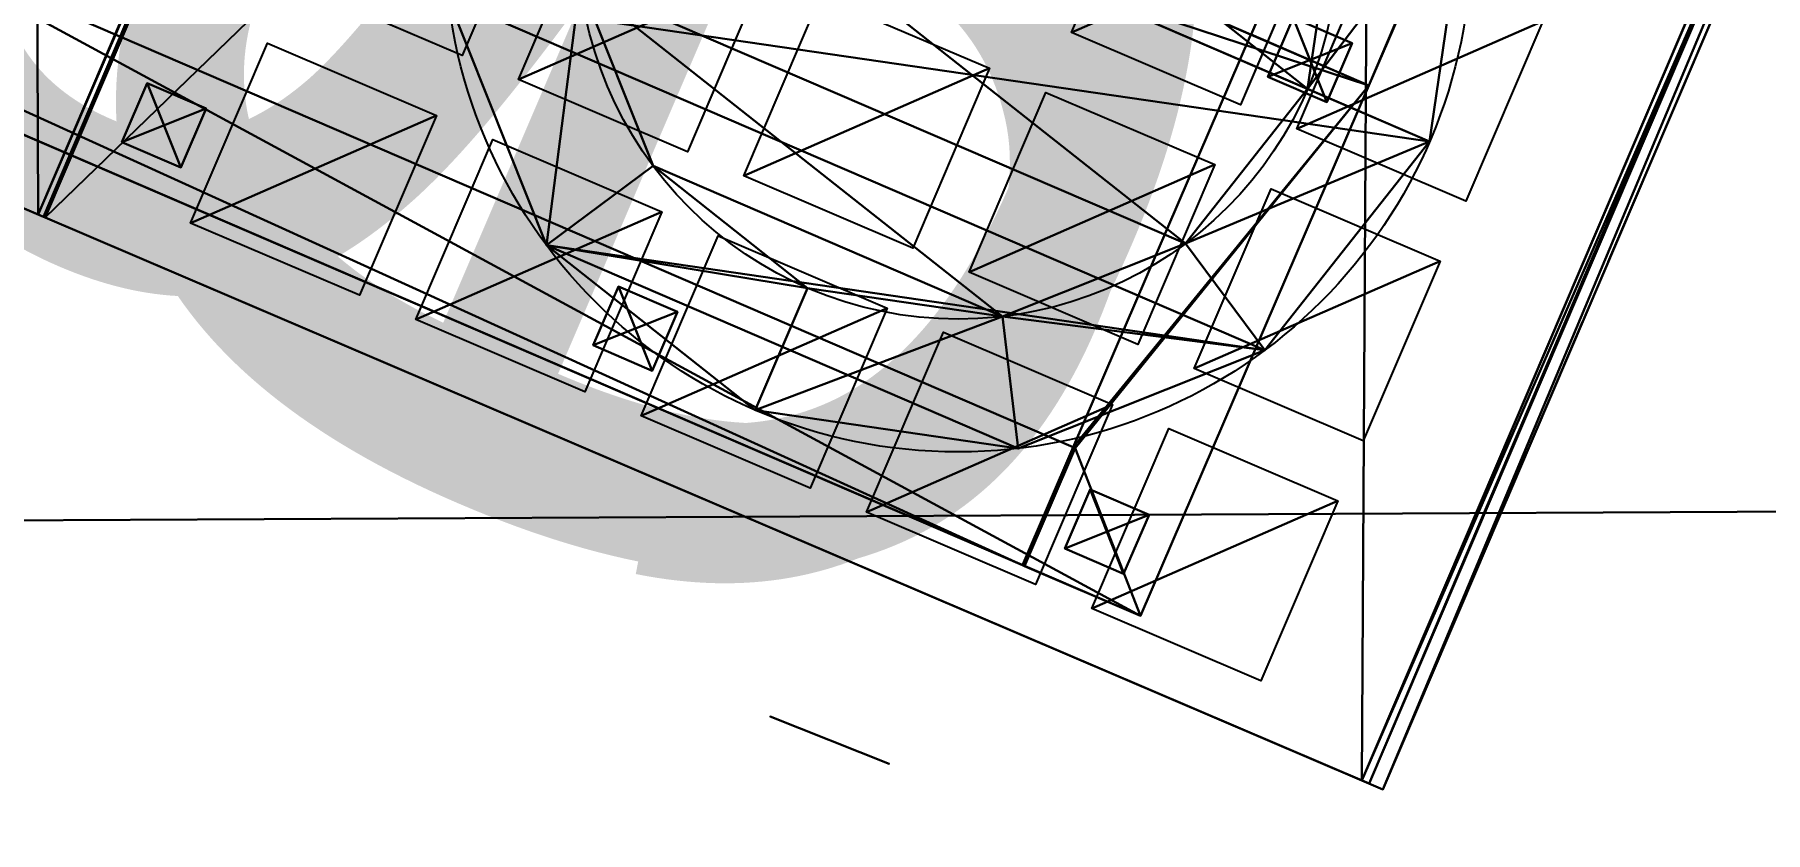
# Model space of a CAD drawing. Extents: x -372 to 678, y -263 to 741.
# Drawn here: x 225.397 to 226.745, y 87.898 to 88.52 of the extents above; entities that cross this region are included whole.
import ezdxf

# ---------------------------------------------------------------- set-up
doc = ezdxf.new("R2010")
doc.units = 0
doc.header["$LTSCALE"] = 0.0254
doc.layers.get('0').update_dxf_attribs({"linetype": 'CONTINUOUS'})
doc.layers.add('LOCATION_SNAPSHOT', color=144, linetype='CONTINUOUS')
doc.layers.add('LOCATION_TERRAIN', color=36, linetype='CONTINUOUS')

# ---------------------------------------------------------------- blocks, each defined once
blk = doc.blocks.new('SOLARCELL')
at = {"color": 0}
for p, q in [((0, 0), (0, 0.1524)), ((0, 0.1524), (0.1524, 0.1524)), ((0.1524, 0.1524), (0.1524, 0)), ((0.1524, 0), (0, 0))]:
    blk.add_line(p, q, dxfattribs=at)
mesh = blk.add_polyface(dxfattribs=at)
corners = [(0.1524, 0.1524), (0, 0), (0, 0.1524), (0.1524, 0)]
mesh.append_faces([[corners[k] for k in face] for face in [(0, 1, 2), (1, 0, 3)]], dxfattribs={"vtx0": -1, "color": 0})
blk = doc.blocks.new('GROUP_69')
at = {"color": 0}
for p in [(0, 0.4064), (0.2032, 0.4064), (0.4064, 0.4064), (0.6096, 0.4064), (0.8128, 0.4064), (0, 0.2032), (0.2032, 0.2032), (0.4064, 0.2032), (0.6096, 0.2032), (0.8128, 0.2032), (0, 0), (0.2032, 0), (0.4064, 0), (0.6096, 0), (0.8128, 0)]:
    blk.add_blockref('SOLARCELL', p, dxfattribs=at)
blk = doc.blocks.new('COMPLETEPANEL')
at = {"color": 254}
for p, q in [((0, 0, 0.0178), (0, 2.667, 0.0178)), ((0, 0), (0, 2.667)), ((0, 0, 0.0178), (0, 2.667, 0.0178)), ((0, 0), (0, 2.667)), ((1.1938, 2.667, 0.0178), (1.1938, 0, 0.0178)), ((1.1938, 2.667), (1.1938, 0)), ((1.1938, 2.667, 0.0178), (1.1938, 0, 0.0178)), ((1.1938, 2.667), (1.1938, 0)), ((1.1938, 0, 0.0178), (0, 0, 0.0178)), ((1.1938, 0), (0, 0)), ((1.1938, 0, 0.0178), (0, 0, 0.0178)), ((0, 0), (0, 0, 0.0178)), ((0, 0), (0, 0, 0.0178)), ((1.1938, 0), (0, 0)), ((1.1938, 0), (1.1938, 0, 0.0178)), ((1.1938, 0), (1.1938, 0, 0.0178))]:
    blk.add_line(p, q, dxfattribs=at)
at = {"color": 0}
blk.add_blockref('GROUP_69', (0.1126, 0.0405, 0.0178), dxfattribs=at)
at = {"color": 153}
mesh = blk.add_polyface(dxfattribs=at)
corners = [(0, 0, 0.0178), (1.1938, 2.667, 0.0178), (0, 2.667, 0.0178), (1.1938, 0, 0.0178)]
mesh.append_faces([[corners[k] for k in face] for face in [(0, 1, 2), (1, 0, 3)]], dxfattribs={"vtx0": -1, "color": 153})
at = {"color": 254}
mesh = blk.add_polyface(dxfattribs=at)
corners = [(0, 2.667, 0.0178), (0, 0), (0, 0, 0.0178), (0, 2.667)]
mesh.append_faces([[corners[k] for k in face] for face in [(0, 1, 2), (1, 0, 3)]], dxfattribs={"vtx0": -1, "color": 254})
mesh = blk.add_polyface(dxfattribs=at)
corners = [(0, 2.667), (1.1938, 0), (0, 0), (1.1938, 2.667)]
mesh.append_faces([[corners[k] for k in face] for face in [(0, 1, 2), (1, 0, 3)]], dxfattribs={"vtx0": -1, "color": 254})
mesh = blk.add_polyface(dxfattribs=at)
corners = [(1.1938, 2.667), (1.1938, 0, 0.0178), (1.1938, 0), (1.1938, 2.667, 0.0178)]
mesh.append_faces([[corners[k] for k in face] for face in [(0, 1, 2), (1, 0, 3)]], dxfattribs={"vtx0": -1, "color": 254})
mesh = blk.add_polyface(dxfattribs=at)
corners = [(1.1938, 0), (0, 0, 0.0178), (0, 0), (1.1938, 0, 0.0178)]
mesh.append_faces([[corners[k] for k in face] for face in [(0, 1, 2), (1, 0, 3)]], dxfattribs={"vtx0": -1, "color": 254})
blk = doc.blocks.new('PANELARC')
at = {"color": 0, "extrusion": (0.258819, -4.13081e-17, 0.965926), "rotation": 270}
blk.add_blockref('COMPLETEPANEL', (0, -2.0985, 1.3049), dxfattribs=at)
at = {"color": 0, "extrusion": (0.34202, -2.06541e-17, 0.939693), "rotation": 270}
blk.add_blockref('COMPLETEPANEL', (0, -3.166, 1.5868), dxfattribs=at)
at = {"color": 0, "extrusion": (1, 0, -4.16334e-16), "rotation": 270}
for p in [(0, 0, 4.6396), (0, -1.1938, 4.6396)]:
    blk.add_blockref('COMPLETEPANEL', p, dxfattribs=at)
blk = doc.blocks.new('GROUP_73')
at = {"color": 0}
blk.add_blockref('PANELARC', (0, -2.667), dxfattribs=at)
blk = doc.blocks.new('STATIONSOLAR_1')
at = {"color": 153, "rotation": 0.06407671514810877}
blk.add_blockref('GROUP_73', (0.4368, 0.0926, 2.3876), dxfattribs=at)
blk = doc.blocks.new('GROUP164_2')
blk = doc.blocks.new('GROUP_38')
at = {"color": 0}
for p, q in [((20.5977, 0), (0, 0)), ((20.5977, 0, 0.5), (0, 0, 0.5)), ((20.5977, 0, 0.5), (0, 0, 0.5)), ((20.5977, 0), (0, 0))]:
    blk.add_line(p, q, dxfattribs=at)
mesh = blk.add_polyface(dxfattribs=at)
corners = [(20.5977, 0, 0.5), (0, 5, 0.5), (0, 0, 0.5), (20.5977, 5, 0.5)]
mesh.append_faces([[corners[k] for k in face] for face in [(0, 1, 2), (1, 0, 3)]], dxfattribs={"vtx0": -1, "color": 0})
mesh = blk.add_polyface(dxfattribs=at)
corners = [(0.0052, 5), (0, 0), (0, 5), (20.5977, 0), (20.5977, 5)]
mesh.append_faces([[corners[k] for k in face] for face in [(0, 1, 2), (3, 0, 4)]], dxfattribs={"vtx0": -1, "color": 0})
mesh.append_faces([[corners[k] for k in face] for face in [(1, 0, 3)]], dxfattribs={"vtx0": -1, "vtx1": -1, "color": 0})
mesh = blk.add_polyface(dxfattribs=at)
corners = [(20.5977, 0, 0.5), (0, 0), (20.5977, 0), (0, 0, 0.5)]
mesh.append_faces([[corners[k] for k in face] for face in [(0, 1, 2), (1, 0, 3)]], dxfattribs={"vtx0": -1, "color": 0})
blk = doc.blocks.new('GROUP_37')
at = {"color": 0}
for p, q in [((20.5977, 0), (0, 0)), ((20.5977, 0), (0, 0)), ((20.5977, 0, 0.05), (0, 0, 0.05)), ((20.5977, 0, 0.05), (0, 0, 0.05))]:
    blk.add_line(p, q, dxfattribs=at)
mesh = blk.add_polyface(dxfattribs=at)
corners = [(20.5977, 0.1), (0, 0), (0, 0.1), (20.5977, 0)]
mesh.append_faces([[corners[k] for k in face] for face in [(0, 1, 2), (1, 0, 3)]], dxfattribs={"vtx0": -1, "color": 0})
mesh = blk.add_polyface(dxfattribs=at)
corners = [(20.5977, 0, 0.05), (0, 0.1, 0.05), (0, 0, 0.05), (20.5977, 0.1, 0.05)]
mesh.append_faces([[corners[k] for k in face] for face in [(0, 1, 2), (1, 0, 3)]], dxfattribs={"vtx0": -1, "color": 0})
mesh = blk.add_polyface(dxfattribs=at)
corners = [(20.5977, 0, 0.05), (0, 0), (20.5977, 0), (0, 0, 0.05)]
mesh.append_faces([[corners[k] for k in face] for face in [(0, 1, 2), (1, 0, 3)]], dxfattribs={"vtx0": -1, "color": 0})
blk = doc.blocks.new('PILLAR')
at = {"color": 0}
for p, q in [((0.0536, 0.6, 5.43), (0.0536, 0.6, 5.33)), ((0.0536, 0.6, 5.43), (0.0536, 0.6, 5.33)), ((0.0536, 0.6, 5.33), (0.1432, 0.5482, 4.33)), ((0.0536, 0.6, 5.33), (0.1432, 0.5482, 4.33)), ((0.1432, 0.5482, 4.33), (0.1432, 0.5482)), ((0.1432, 0.5482, 4.33), (0.1432, 0.5482)), ((0, 0.4, 5.43), (0, 0.4, 5.33)), ((0, 0.4, 5.43), (0, 0.4, 5.33)), ((0, 0.4, 5.33), (0.1035, 0.4, 4.33)), ((0, 0.4, 5.33), (0.1035, 0.4, 4.33)), ((0.1035, 0.4, 4.33), (0.1035, 0.4)), ((0.1035, 0.4, 4.33), (0.1035, 0.4)), ((0.0536, 0.2, 5.33), (0.1432, 0.2518, 4.33)), ((0.0536, 0.2, 5.33), (0.1432, 0.2518, 4.33)), ((0.1432, 0.2518, 4.33), (0.1432, 0.2518)), ((0.1432, 0.2518, 4.33), (0.1432, 0.2518)), ((0.0536, 0.2, 5.43), (0.0536, 0.2, 5.33)), ((0.0536, 0.2, 5.43), (0.0536, 0.2, 5.33)), ((0.2, 0.0536, 5.33), (0.2518, 0.1432, 4.33)), ((0.2, 0.0536, 5.33), (0.2518, 0.1432, 4.33)), ((0.2518, 0.1432, 4.33), (0.2518, 0.1432)), ((0.2518, 0.1432, 4.33), (0.2518, 0.1432)), ((0.4, 0.1035, 4.33), (0.4, 0.1035)), ((0.4, 0, 5.33), (0.4, 0.1035, 4.33)), ((0.4, 0.1035, 4.33), (0.4, 0.1035)), ((0.4, 0, 5.33), (0.4, 0.1035, 4.33)), ((0.2, 0.0536, 5.43), (0.2, 0.0536, 5.33)), ((0.2, 0.0536, 5.43), (0.2, 0.0536, 5.33)), ((0.4, 0, 5.43), (0.4, 0, 5.33)), ((0.4, 0, 5.43), (0.4, 0, 5.33))]:
    blk.add_line(p, q, dxfattribs=at)
for centre, radius in [((0.4, 0.4, 5.43), 0.4), ((0.4, 0.4, 5.33), 0.4), ((0.4, 0.4, 5.33), 0.4), ((0.4, 0.4, 5.43), 0.4), ((0.4, 0.4, 5.43), 0.4), ((0.4, 0.4, 5.33), 0.4), ((0.4, 0.4, 5.43), 0.4), ((0.4, 0.4, 5.33), 0.4), ((0.4, 0.4, 5.43), 0.4), ((0.4, 0.4, 5.33), 0.4), ((0.4, 0.4, 5.43), 0.4), ((0.4, 0.4, 5.33), 0.4), ((0.4, 0.4, 5.43), 0.4), ((0.4, 0.4, 5.33), 0.4), ((0.4, 0.4, 5.43), 0.4), ((0.4, 0.4, 5.33), 0.4), ((0.4, 0.4, 5.43), 0.4), ((0.4, 0.4, 5.33), 0.4), ((0.4, 0.4, 5.43), 0.4), ((0.4, 0.4, 5.33), 0.4), ((0.4, 0.4, 5.43), 0.4), ((0.4, 0.4, 5.33), 0.4), ((0.4, 0.4, 5.43), 0.4), ((0.4, 0.4, 5.33), 0.4), ((0.4, 0.4, 5.33), 0.4), ((0.4, 0.4, 5.33), 0.4), ((0.4, 0.4, 5.33), 0.4), ((0.4, 0.4, 5.33), 0.4), ((0.4, 0.4, 5.33), 0.4), ((0.4, 0.4, 5.33), 0.4), ((0.4, 0.4, 5.33), 0.4), ((0.4, 0.4, 5.33), 0.4), ((0.4, 0.4, 5.33), 0.4), ((0.4, 0.4, 5.33), 0.4), ((0.4, 0.4, 5.33), 0.4), ((0.4, 0.4, 5.43), 0.4), ((0.4, 0.4, 5.33), 0.4), ((0.4, 0.4, 4.33), 0.2965), ((0.4, 0.4), 0.2965), ((0.4, 0.4, 4.33), 0.2965), ((0.4, 0.4), 0.2965), ((0.4, 0.4, 4.33), 0.2965), ((0.4, 0.4), 0.2965), ((0.4, 0.4, 4.33), 0.2965), ((0.4, 0.4), 0.2965), ((0.4, 0.4, 4.33), 0.2965), ((0.4, 0.4), 0.2965), ((0.4, 0.4, 4.33), 0.2965), ((0.4, 0.4), 0.2965), ((0.4, 0.4, 4.33), 0.2965), ((0.4, 0.4), 0.2965), ((0.4, 0.4, 4.33), 0.2965), ((0.4, 0.4), 0.2965), ((0.4, 0.4, 4.33), 0.2965), ((0.4, 0.4), 0.2965), ((0.4, 0.4, 4.33), 0.2965), ((0.4, 0.4), 0.2965), ((0.4, 0.4, 4.33), 0.2965), ((0.4, 0.4), 0.2965), ((0.4, 0.4, 4.33), 0.2965), ((0.4, 0.4), 0.2965), ((0.4, 0.4, 4.33), 0.2965), ((0.4, 0.4), 0.2965), ((0.4, 0.4, 4.33), 0.2965), ((0.4, 0.4, 4.33), 0.2965), ((0.4, 0.4, 4.33), 0.2965), ((0.4, 0.4, 4.33), 0.2965), ((0.4, 0.4, 4.33), 0.2965), ((0.4, 0.4, 4.33), 0.2965), ((0.4, 0.4, 4.33), 0.2965), ((0.4, 0.4, 4.33), 0.2965), ((0.4, 0.4, 4.33), 0.2965), ((0.4, 0.4, 4.33), 0.2965), ((0.4, 0.4, 4.33), 0.2965)]:
    blk.add_circle(centre, radius, dxfattribs=at)
mesh = blk.add_polyface(dxfattribs=at)
corners = [(0.0536, 0.2, 5.43), (0.0536, 0.6, 5.43), (0, 0.4, 5.43), (0.2, 0.0536, 5.43), (0.2, 0.7464, 5.43), (0.4, 0, 5.43), (0.4, 0.8, 5.43), (0.6, 0.0536, 5.43), (0.6, 0.7464, 5.43), (0.7464, 0.2, 5.43), (0.7464, 0.6, 5.43), (0.8, 0.4, 5.43)]
mesh.append_faces([[corners[k] for k in face] for face in [(0, 1, 2), (10, 9, 11)]], dxfattribs={"vtx0": -1, "color": 0})
mesh.append_faces([[corners[k] for k in face] for face in [(1, 3, 4), (4, 5, 6), (6, 7, 8), (8, 9, 10)]], dxfattribs={"vtx0": -1, "vtx1": -1, "color": 0})
mesh.append_faces([[corners[k] for k in face] for face in [(1, 0, 3), (4, 3, 5), (6, 5, 7), (8, 7, 9)]], dxfattribs={"vtx0": -1, "vtx2": -1, "color": 0})
mesh = blk.add_polyface(dxfattribs=at)
corners = [(0.0536, 0.6, 5.43), (0.2, 0.7464, 5.33), (0.0536, 0.6, 5.33), (0.2, 0.7464, 5.43)]
mesh.append_faces([[corners[k] for k in face] for face in [(0, 1, 2), (1, 0, 3)]], dxfattribs={"vtx0": -1, "color": 0})
mesh = blk.add_polyface(dxfattribs=at)
corners = [(0.0536, 0.6, 5.33), (0.2518, 0.6568, 4.33), (0.1432, 0.5482, 4.33), (0.2, 0.7464, 5.33)]
mesh.append_faces([[corners[k] for k in face] for face in [(0, 1, 2), (1, 0, 3)]], dxfattribs={"vtx0": -1, "color": 0})
mesh = blk.add_polyface(dxfattribs=at)
corners = [(0.1432, 0.5482), (0.1432, 0.2518), (0.1035, 0.4), (0.2518, 0.6568), (0.2518, 0.1432), (0.4, 0.6965), (0.4, 0.1035), (0.5482, 0.6568), (0.5482, 0.1432), (0.6568, 0.5482), (0.6568, 0.2518), (0.6965, 0.4)]
mesh.append_faces([[corners[k] for k in face] for face in [(0, 1, 2), (10, 9, 11)]], dxfattribs={"vtx0": -1, "color": 0})
mesh.append_faces([[corners[k] for k in face] for face in [(1, 3, 4), (4, 5, 6), (6, 7, 8), (8, 9, 10)]], dxfattribs={"vtx0": -1, "vtx1": -1, "color": 0})
mesh.append_faces([[corners[k] for k in face] for face in [(1, 0, 3), (4, 3, 5), (6, 5, 7), (8, 7, 9)]], dxfattribs={"vtx0": -1, "vtx2": -1, "color": 0})
mesh = blk.add_polyface(dxfattribs=at)
corners = [(0.1432, 0.5482, 4.33), (0.2518, 0.6568), (0.1432, 0.5482), (0.2518, 0.6568, 4.33)]
mesh.append_faces([[corners[k] for k in face] for face in [(0, 1, 2), (1, 0, 3)]], dxfattribs={"vtx0": -1, "color": 0})
mesh = blk.add_polyface(dxfattribs=at)
corners = [(0.0536, 0.6, 5.43), (0, 0.4, 5.33), (0, 0.4, 5.43), (0.0536, 0.6, 5.33)]
mesh.append_faces([[corners[k] for k in face] for face in [(0, 1, 2), (1, 0, 3)]], dxfattribs={"vtx0": -1, "color": 0})
mesh = blk.add_polyface(dxfattribs=at)
corners = [(0.0536, 0.6, 5.33), (0.1035, 0.4, 4.33), (0, 0.4, 5.33), (0.1432, 0.5482, 4.33)]
mesh.append_faces([[corners[k] for k in face] for face in [(0, 1, 2), (1, 0, 3)]], dxfattribs={"vtx0": -1, "color": 0})
mesh = blk.add_polyface(dxfattribs=at)
corners = [(0.1432, 0.5482, 4.33), (0.1035, 0.4), (0.1035, 0.4, 4.33), (0.1432, 0.5482)]
mesh.append_faces([[corners[k] for k in face] for face in [(0, 1, 2), (1, 0, 3)]], dxfattribs={"vtx0": -1, "color": 0})
mesh = blk.add_polyface(dxfattribs=at)
corners = [(0, 0.4, 5.43), (0.0536, 0.2, 5.33), (0.0536, 0.2, 5.43), (0, 0.4, 5.33)]
mesh.append_faces([[corners[k] for k in face] for face in [(0, 1, 2), (1, 0, 3)]], dxfattribs={"vtx0": -1, "color": 0})
mesh = blk.add_polyface(dxfattribs=at)
corners = [(0, 0.4, 5.33), (0.1432, 0.2518, 4.33), (0.0536, 0.2, 5.33), (0.1035, 0.4, 4.33)]
mesh.append_faces([[corners[k] for k in face] for face in [(0, 1, 2), (1, 0, 3)]], dxfattribs={"vtx0": -1, "color": 0})
mesh = blk.add_polyface(dxfattribs=at)
corners = [(0.1035, 0.4, 4.33), (0.1432, 0.2518), (0.1432, 0.2518, 4.33), (0.1035, 0.4)]
mesh.append_faces([[corners[k] for k in face] for face in [(0, 1, 2), (1, 0, 3)]], dxfattribs={"vtx0": -1, "color": 0})
mesh = blk.add_polyface(dxfattribs=at)
corners = [(0.2, 0.0536, 5.33), (0.1432, 0.2518, 4.33), (0.2518, 0.1432, 4.33), (0.0536, 0.2, 5.33)]
mesh.append_faces([[corners[k] for k in face] for face in [(0, 1, 2), (1, 0, 3)]], dxfattribs={"vtx0": -1, "color": 0})
mesh = blk.add_polyface(dxfattribs=at)
corners = [(0.2518, 0.1432, 4.33), (0.1432, 0.2518), (0.2518, 0.1432), (0.1432, 0.2518, 4.33)]
mesh.append_faces([[corners[k] for k in face] for face in [(0, 1, 2), (1, 0, 3)]], dxfattribs={"vtx0": -1, "color": 0})
mesh = blk.add_polyface(dxfattribs=at)
corners = [(0.0536, 0.2, 5.43), (0.2, 0.0536, 5.33), (0.2, 0.0536, 5.43), (0.0536, 0.2, 5.33)]
mesh.append_faces([[corners[k] for k in face] for face in [(0, 1, 2), (1, 0, 3)]], dxfattribs={"vtx0": -1, "color": 0})
mesh = blk.add_polyface(dxfattribs=at)
corners = [(0.4, 0, 5.33), (0.2518, 0.1432, 4.33), (0.4, 0.1035, 4.33), (0.2, 0.0536, 5.33)]
mesh.append_faces([[corners[k] for k in face] for face in [(0, 1, 2), (1, 0, 3)]], dxfattribs={"vtx0": -1, "color": 0})
mesh = blk.add_polyface(dxfattribs=at)
corners = [(0.4, 0.1035, 4.33), (0.2518, 0.1432), (0.4, 0.1035), (0.2518, 0.1432, 4.33)]
mesh.append_faces([[corners[k] for k in face] for face in [(0, 1, 2), (1, 0, 3)]], dxfattribs={"vtx0": -1, "color": 0})
mesh = blk.add_polyface(dxfattribs=at)
corners = [(0.6, 0.0536, 5.33), (0.4, 0.1035, 4.33), (0.5482, 0.1432, 4.33), (0.4, 0, 5.33)]
mesh.append_faces([[corners[k] for k in face] for face in [(0, 1, 2), (1, 0, 3)]], dxfattribs={"vtx0": -1, "color": 0})
mesh = blk.add_polyface(dxfattribs=at)
corners = [(0.5482, 0.1432, 4.33), (0.4, 0.1035), (0.5482, 0.1432), (0.4, 0.1035, 4.33)]
mesh.append_faces([[corners[k] for k in face] for face in [(0, 1, 2), (1, 0, 3)]], dxfattribs={"vtx0": -1, "color": 0})
mesh = blk.add_polyface(dxfattribs=at)
corners = [(0.4, 0, 5.43), (0.2, 0.0536, 5.33), (0.4, 0, 5.33), (0.2, 0.0536, 5.43)]
mesh.append_faces([[corners[k] for k in face] for face in [(0, 1, 2), (1, 0, 3)]], dxfattribs={"vtx0": -1, "color": 0})
mesh = blk.add_polyface(dxfattribs=at)
corners = [(0.6, 0.0536, 5.43), (0.4, 0, 5.33), (0.6, 0.0536, 5.33), (0.4, 0, 5.43)]
mesh.append_faces([[corners[k] for k in face] for face in [(0, 1, 2), (1, 0, 3)]], dxfattribs={"vtx0": -1, "color": 0})
blk = doc.blocks.new('GROUP_28')
at = {"color": 0}
blk.add_blockref('PILLAR', (0, -4.1, -0.78), dxfattribs=at)
blk = doc.blocks.new('GROUP3_2')
at = {"color": 252, "rotation": 90.00000000000001}
blk.add_blockref('GROUP_28', (1.75, -0.4, -8), dxfattribs=at)
blk = doc.blocks.new('GROUP62_8')
at = {"color": 252, "rotation": 359.6152762952026}
blk.add_blockref('GROUP_38', (19.3844, -5.9478, 4.65), dxfattribs=at)
at = {"color": 0, "rotation": 269.6152762952026}
blk.add_blockref('GROUP3_2', (19.4018, -0.1585, 8), dxfattribs=at)
at = {"color": 252, "xscale": 1.038832774990992, "rotation": 359.6152762952026}
blk.add_blockref('GROUP_37', (19.3844, -5.9478, 6.2), dxfattribs=at)
blk = doc.blocks.new('GROUP_43')
at = {"color": 0}
for p, q in [((0, 0.05), (0, 0)), ((0, 0.05, 1.05), (0, 0, 1.05)), ((0, 0.05), (0, 0.05, 1.05)), ((0.05, 0.05, 1.05), (0, 0.05, 1.05)), ((0, 0.05, 1.05), (0, 0, 1.05)), ((0.05, 0.05), (0, 0.05)), ((0, 0.05), (0, 0.05, 1.05)), ((0.05, 0.05, 1.05), (0, 0.05, 1.05)), ((0.05, 0.05), (0, 0.05)), ((0, 0.05), (0, 0)), ((0.05, 0, 1.05), (0.05, 0.05, 1.05)), ((0.05, 0), (0.05, 0.05)), ((0.05, 0.05), (0.05, 0.05, 1.05)), ((0.05, 0, 1.05), (0.05, 0.05, 1.05)), ((0.05, 0.05), (0.05, 0.05, 1.05)), ((0.05, 0), (0.05, 0.05)), ((0, 0), (0, 0, 1.05)), ((0, 0, 1.05), (0.05, 0, 1.05)), ((0, 0), (0.05, 0)), ((0, 0, 1.05), (0.05, 0, 1.05)), ((0, 0), (0, 0, 1.05)), ((0, 0), (0.05, 0)), ((0.05, 0), (0.05, 0, 1.05)), ((0.05, 0), (0.05, 0, 1.05))]:
    blk.add_line(p, q, dxfattribs=at)
mesh = blk.add_polyface(dxfattribs=at)
corners = [(0, 0.05, 1.05), (0, 0), (0, 0, 1.05), (0, 0.05)]
mesh.append_faces([[corners[k] for k in face] for face in [(0, 1, 2), (1, 0, 3)]], dxfattribs={"vtx0": -1, "color": 0})
mesh = blk.add_polyface(dxfattribs=at)
corners = [(0.05, 0, 1.05), (0, 0.05, 1.05), (0, 0, 1.05), (0.05, 0.05, 1.05)]
mesh.append_faces([[corners[k] for k in face] for face in [(0, 1, 2), (1, 0, 3)]], dxfattribs={"vtx0": -1, "color": 0})
mesh = blk.add_polyface(dxfattribs=at)
corners = [(0, 0.05, 1.05), (0.05, 0.05), (0, 0.05), (0.05, 0.05, 1.05)]
mesh.append_faces([[corners[k] for k in face] for face in [(0, 1, 2), (1, 0, 3)]], dxfattribs={"vtx0": -1, "color": 0})
mesh = blk.add_polyface(dxfattribs=at)
corners = [(0.05, 0.05), (0, 0), (0, 0.05), (0.05, 0)]
mesh.append_faces([[corners[k] for k in face] for face in [(0, 1, 2), (1, 0, 3)]], dxfattribs={"vtx0": -1, "color": 0})
mesh = blk.add_polyface(dxfattribs=at)
corners = [(0.05, 0.05), (0.05, 0, 1.05), (0.05, 0), (0.05, 0.05, 1.05)]
mesh.append_faces([[corners[k] for k in face] for face in [(0, 1, 2), (1, 0, 3)]], dxfattribs={"vtx0": -1, "color": 0})
mesh = blk.add_polyface(dxfattribs=at)
corners = [(0.05, 0, 1.05), (0, 0), (0.05, 0), (0, 0, 1.05)]
mesh.append_faces([[corners[k] for k in face] for face in [(0, 1, 2), (1, 0, 3)]], dxfattribs={"vtx0": -1, "color": 0})
blk = doc.blocks.new('GROUP_23')
at = {"color": 0}
for p, q in [((0.55, 0.1), (0.55, 5)), ((0.55, 5, 0.05), (0.55, 0.1, 0.05)), ((0.55, 0.1), (0.55, 5)), ((0.55, 5, 0.05), (0.55, 0.1, 0.05)), ((0.65, 0.1, 0.05), (0.65, 5, 0.05)), ((0.65, 0.1), (0.65, 5)), ((0.65, 0.1), (0.65, 5)), ((0.65, 0.1, 0.05), (0.65, 5, 0.05)), ((0.65, 0.1, 0.05), (0.55, 0.1, 0.05)), ((0.65, 0.1), (0.55, 0.1)), ((0.55, 0.1, 0.05), (0.55, 0.1)), ((0.65, 0.1), (0.55, 0.1)), ((0.55, 0.0984), (0.55, 0.1)), ((0.55, 0.1, 0.05), (0.55, 0.0984, 0.05)), ((0.55, 0.1, 0.05), (0.55, 0.1)), ((0.65, 0.1, 0.05), (0.55, 0.1, 0.05)), ((0.55, 0.1, 0.05), (0.55, 0.1)), ((0.55, 0.1, 0.05), (0.55, 0.0984, 0.05)), ((0.65, 0.1, 0.05), (0.55, 0.1, 0.05)), ((0.65, 0.1), (0.55, 0.1)), ((0.55, 0.0984), (0.55, 0.1)), ((0.55, 0.0984, 0.05), (0.65, 0.0984, 0.05)), ((0.55, 0.0984, 0.05), (0.55, 0, 0.05)), ((0.55, 0.0984, 0.05), (0.65, 0.0984, 0.05)), ((0.55, 0.0984, 0.05), (0.55, 0.0984)), ((0.55, 0.0984), (0.65, 0.0984)), ((0.55, 0.0984, 0.05), (0.55, 0, 0.05)), ((0.55, 0.0984, 0.05), (0.55, 0.0984)), ((0.55, 0), (0.55, 0.0984)), ((0.55, 0), (0.55, 0.0984)), ((0.55, 0.0984), (0.65, 0.0984)), ((0.55, 0.0984, 0.05), (0.55, 0.0984)), ((0.55, 0.0984, 0.05), (0.65, 0.0984, 0.05)), ((0.55, 0.0984), (0.65, 0.0984)), ((1, 0.1), (0.65, 0.1)), ((0.65, 0.1, 0.05), (0.65, 0.1)), ((1, 0.1, 0.05), (0.65, 0.1, 0.05)), ((0.65, 0.1, 0.05), (0.65, 0.1)), ((1, 0.1, 0.05), (0.65, 0.1, 0.05)), ((0.65, 0.0984, 0.05), (0.65, 0.1, 0.05)), ((0.65, 0.1, 0.05), (0.65, 0.1)), ((0.65, 0.0984), (0.65, 0.1)), ((1, 0.1), (0.65, 0.1)), ((0.65, 0.0984, 0.05), (0.65, 0.1, 0.05)), ((0.65, 0.0984), (0.65, 0.1)), ((0.65, 0.1, 0.05), (0.65, 0.1)), ((0.65, 0.0984, 0.05), (0.65, 0.1, 0.05)), ((0.65, 0.0984), (0.65, 0.1)), ((0.65, 0.0984, 0.05), (0.65, 0.0984)), ((0.65, 0.0984, 0.05), (0.65, 0.0984)), ((1, 0, 0.05), (0.55, 0, 0.05)), ((0.55, 0, 0.05), (0.55, 0)), ((1, 0), (0.55, 0)), ((1, 0, 0.05), (0.55, 0, 0.05)), ((0.55, 0, 0.05), (0.55, 0)), ((1, 0), (0.55, 0))]:
    blk.add_line(p, q, dxfattribs=at)
mesh = blk.add_polyface(dxfattribs=at)
corners = [(0.65, 5), (0.55, 0.1), (0.55, 5), (0.65, 0.1)]
mesh.append_faces([[corners[k] for k in face] for face in [(0, 1, 2), (1, 0, 3)]], dxfattribs={"vtx0": -1, "color": 0})
mesh = blk.add_polyface(dxfattribs=at)
corners = [(0.55, 0.1, 0.05), (0.65, 5, 0.05), (0.55, 5, 0.05), (0.65, 0.1, 0.05)]
mesh.append_faces([[corners[k] for k in face] for face in [(0, 1, 2), (1, 0, 3)]], dxfattribs={"vtx0": -1, "color": 0})
mesh = blk.add_polyface(dxfattribs=at)
corners = [(0.55, 5, 0.05), (0.55, 0.1), (0.55, 0.1, 0.05), (0.55, 5)]
mesh.append_faces([[corners[k] for k in face] for face in [(0, 1, 2), (1, 0, 3)]], dxfattribs={"vtx0": -1, "color": 0})
mesh = blk.add_polyface(dxfattribs=at)
corners = [(0.65, 5), (0.65, 0.1, 0.05), (0.65, 0.1), (0.65, 5, 0.05)]
mesh.append_faces([[corners[k] for k in face] for face in [(0, 1, 2), (1, 0, 3)]], dxfattribs={"vtx0": -1, "color": 0})
mesh = blk.add_polyface(dxfattribs=at)
corners = [(0.55, 0, 0.05), (0.65, 0.0984, 0.05), (0.55, 0.0984, 0.05), (1, 0, 0.05), (0.65, 0.1, 0.05), (1, 0.1, 0.05)]
mesh.append_faces([[corners[k] for k in face] for face in [(0, 1, 2), (4, 3, 5)]], dxfattribs={"vtx0": -1, "color": 0})
mesh.append_faces([[corners[k] for k in face] for face in [(1, 3, 4)]], dxfattribs={"vtx0": -1, "vtx1": -1, "color": 0})
mesh.append_faces([[corners[k] for k in face] for face in [(1, 0, 3)]], dxfattribs={"vtx0": -1, "vtx2": -1, "color": 0})
mesh = blk.add_polyface(dxfattribs=at)
corners = [(0.55, 0.1, 0.05), (0.65, 0.1), (0.55, 0.1), (0.65, 0.1, 0.05)]
mesh.append_faces([[corners[k] for k in face] for face in [(0, 1, 2), (1, 0, 3)]], dxfattribs={"vtx0": -1, "color": 0})
mesh = blk.add_polyface(dxfattribs=at)
corners = [(0.65, 0.0984), (0.55, 0), (0.55, 0.0984), (1, 0), (0.65, 0.1), (1, 0.1)]
mesh.append_faces([[corners[k] for k in face] for face in [(0, 1, 2), (3, 4, 5)]], dxfattribs={"vtx0": -1, "color": 0})
mesh.append_faces([[corners[k] for k in face] for face in [(1, 0, 3)]], dxfattribs={"vtx0": -1, "vtx1": -1, "color": 0})
mesh.append_faces([[corners[k] for k in face] for face in [(3, 0, 4)]], dxfattribs={"vtx0": -1, "vtx2": -1, "color": 0})
mesh = blk.add_polyface(dxfattribs=at)
corners = [(0.55, 0.1, 0.05), (0.55, 0.0984), (0.55, 0.0984, 0.05), (0.55, 0.1)]
mesh.append_faces([[corners[k] for k in face] for face in [(0, 1, 2), (1, 0, 3)]], dxfattribs={"vtx0": -1, "color": 0})
mesh = blk.add_polyface(dxfattribs=at)
corners = [(0.65, 0.0984, 0.05), (0.55, 0.1, 0.05), (0.55, 0.0984, 0.05), (0.65, 0.1, 0.05)]
mesh.append_faces([[corners[k] for k in face] for face in [(0, 1, 2), (1, 0, 3)]], dxfattribs={"vtx0": -1, "color": 0})
mesh = blk.add_polyface(dxfattribs=at)
corners = [(0.55, 0.1), (0.65, 0.0984), (0.55, 0.0984), (0.65, 0.1)]
mesh.append_faces([[corners[k] for k in face] for face in [(0, 1, 2), (1, 0, 3)]], dxfattribs={"vtx0": -1, "color": 0})
mesh = blk.add_polyface(dxfattribs=at)
corners = [(0.65, 0.0984, 0.05), (0.55, 0.0984), (0.65, 0.0984), (0.55, 0.0984, 0.05)]
mesh.append_faces([[corners[k] for k in face] for face in [(0, 1, 2), (1, 0, 3)]], dxfattribs={"vtx0": -1, "color": 0})
mesh = blk.add_polyface(dxfattribs=at)
corners = [(0.55, 0.0984, 0.05), (0.55, 0), (0.55, 0, 0.05), (0.55, 0.0984)]
mesh.append_faces([[corners[k] for k in face] for face in [(0, 1, 2), (1, 0, 3)]], dxfattribs={"vtx0": -1, "color": 0})
mesh = blk.add_polyface(dxfattribs=at)
corners = [(0.65, 0.1, 0.05), (1, 0.1), (0.65, 0.1), (1, 0.1, 0.05)]
mesh.append_faces([[corners[k] for k in face] for face in [(0, 1, 2), (1, 0, 3)]], dxfattribs={"vtx0": -1, "color": 0})
mesh = blk.add_polyface(dxfattribs=at)
corners = [(0.65, 0.1), (0.65, 0.0984, 0.05), (0.65, 0.0984), (0.65, 0.1, 0.05)]
mesh.append_faces([[corners[k] for k in face] for face in [(0, 1, 2), (1, 0, 3)]], dxfattribs={"vtx0": -1, "color": 0})
mesh = blk.add_polyface(dxfattribs=at)
corners = [(1, 0, 0.05), (0.55, 0), (1, 0), (0.55, 0, 0.05)]
mesh.append_faces([[corners[k] for k in face] for face in [(0, 1, 2), (1, 0, 3)]], dxfattribs={"vtx0": -1, "color": 0})
blk = doc.blocks.new('GROUP_24')
at = {"color": 0}
for p, q in [((0.55, 5), (0.55, 0)), ((0.55, 0, 0.5), (0.55, 5, 0.5)), ((0.55, 0, 0.5), (0.55, 5, 0.5)), ((0.55, 5), (0.55, 0)), ((1, 0, 0.5), (0.55, 0, 0.5)), ((0.55, 0), (0.55, 0, 0.5)), ((1, 0), (0.55, 0)), ((1, 0), (0.55, 0)), ((1, 0, 0.5), (0.55, 0, 0.5)), ((0.55, 0), (0.55, 0, 0.5))]:
    blk.add_line(p, q, dxfattribs=at)
mesh = blk.add_polyface(dxfattribs=at)
corners = [(1, 5), (0.55, 0), (0.55, 5), (1, 0)]
mesh.append_faces([[corners[k] for k in face] for face in [(0, 1, 2), (1, 0, 3)]], dxfattribs={"vtx0": -1, "color": 0})
mesh = blk.add_polyface(dxfattribs=at)
corners = [(1, 0, 0.5), (0.55, 5, 0.5), (0.55, 0, 0.5), (1, 5, 0.5)]
mesh.append_faces([[corners[k] for k in face] for face in [(0, 1, 2), (1, 0, 3)]], dxfattribs={"vtx0": -1, "color": 0})
mesh = blk.add_polyface(dxfattribs=at)
corners = [(0.55, 5, 0.5), (0.55, 0), (0.55, 0, 0.5), (0.55, 5)]
mesh.append_faces([[corners[k] for k in face] for face in [(0, 1, 2), (1, 0, 3)]], dxfattribs={"vtx0": -1, "color": 0})
mesh = blk.add_polyface(dxfattribs=at)
corners = [(1, 0, 0.5), (0.55, 0), (1, 0), (0.55, 0, 0.5)]
mesh.append_faces([[corners[k] for k in face] for face in [(0, 1, 2), (1, 0, 3)]], dxfattribs={"vtx0": -1, "color": 0})
blk = doc.blocks.new('GROUP_25')
at = {"color": 0}
for p, q in [((0, 0.05), (0, 0)), ((0, 0.05, 1.05), (0, 0, 1.05)), ((0, 0.05), (0, 0.05, 1.05)), ((0.05, 0.05, 1.05), (0, 0.05, 1.05)), ((0, 0.05, 1.05), (0, 0, 1.05)), ((0.05, 0.05), (0, 0.05)), ((0, 0.05), (0, 0.05, 1.05)), ((0.05, 0.05, 1.05), (0, 0.05, 1.05)), ((0.05, 0.05), (0, 0.05)), ((0, 0.05), (0, 0)), ((0.05, 0, 1.05), (0.05, 0.05, 1.05)), ((0.05, 0), (0.05, 0.05)), ((0.05, 0.05), (0.05, 0.05, 1.05)), ((0.05, 0, 1.05), (0.05, 0.05, 1.05)), ((0.05, 0.05), (0.05, 0.05, 1.05)), ((0.05, 0), (0.05, 0.05)), ((0, 0), (0, 0, 1.05)), ((0, 0, 1.05), (0.05, 0, 1.05)), ((0, 0), (0.05, 0)), ((0, 0, 1.05), (0.05, 0, 1.05)), ((0, 0), (0, 0, 1.05)), ((0, 0), (0.05, 0)), ((0.05, 0), (0.05, 0, 1.05)), ((0.05, 0), (0.05, 0, 1.05))]:
    blk.add_line(p, q, dxfattribs=at)
mesh = blk.add_polyface(dxfattribs=at)
corners = [(0, 0.05, 1.05), (0, 0), (0, 0, 1.05), (0, 0.05)]
mesh.append_faces([[corners[k] for k in face] for face in [(0, 1, 2), (1, 0, 3)]], dxfattribs={"vtx0": -1, "color": 0})
mesh = blk.add_polyface(dxfattribs=at)
corners = [(0.05, 0, 1.05), (0, 0.05, 1.05), (0, 0, 1.05), (0.05, 0.05, 1.05)]
mesh.append_faces([[corners[k] for k in face] for face in [(0, 1, 2), (1, 0, 3)]], dxfattribs={"vtx0": -1, "color": 0})
mesh = blk.add_polyface(dxfattribs=at)
corners = [(0, 0.05, 1.05), (0.05, 0.05), (0, 0.05), (0.05, 0.05, 1.05)]
mesh.append_faces([[corners[k] for k in face] for face in [(0, 1, 2), (1, 0, 3)]], dxfattribs={"vtx0": -1, "color": 0})
mesh = blk.add_polyface(dxfattribs=at)
corners = [(0.05, 0.05), (0, 0), (0, 0.05), (0.05, 0)]
mesh.append_faces([[corners[k] for k in face] for face in [(0, 1, 2), (1, 0, 3)]], dxfattribs={"vtx0": -1, "color": 0})
mesh = blk.add_polyface(dxfattribs=at)
corners = [(0.05, 0.05), (0.05, 0, 1.05), (0.05, 0), (0.05, 0.05, 1.05)]
mesh.append_faces([[corners[k] for k in face] for face in [(0, 1, 2), (1, 0, 3)]], dxfattribs={"vtx0": -1, "color": 0})
mesh = blk.add_polyface(dxfattribs=at)
corners = [(0.05, 0, 1.05), (0, 0), (0.05, 0), (0, 0, 1.05)]
mesh.append_faces([[corners[k] for k in face] for face in [(0, 1, 2), (1, 0, 3)]], dxfattribs={"vtx0": -1, "color": 0})
blk = doc.blocks.new('GROUP6_2')
at = {"color": 252, "rotation": 90.00000000000001}
for name, p in [('GROUP_43', (5.875, -0.025, -2.85)), ('GROUP_23', (5.9, -1, -1.8)), ('GROUP_24', (5.9, -1, -3.35)), ('GROUP_25', (5.075, -0.425, -2.85)), ('GROUP_43', (5.475, -0.425, -2.85)), ('GROUP_43', (5.875, -0.425, -2.85)), ('GROUP_43', (5.875, -0.425, -2.85))]:
    blk.add_blockref(name, p, dxfattribs=at)
blk = doc.blocks.new('GROUP63_1')
at = {"color": 0, "rotation": 269.6152762952026}
blk.add_blockref('GROUP6_2', (19.424, -0.0479, 8), dxfattribs=at)
blk = doc.blocks.new('GROUP61_4')
at = {"color": 0}
for name in ['GROUP62_8', 'GROUP63_1']:
    blk.add_blockref(name, (0, 0), dxfattribs=at)
blk = doc.blocks.new('STATIONWITHCANOPY_3')
at = {"color": 252}
for p, q in [((0, 0.1, 6.98), (0.0026, 0, 6.98)), ((0.0026, 0, 7.03), (0, 0.1, 7.03)), ((0, 0.1, 7.03), (0, 0.1, 6.98)), ((0.0026, 0, 6.98), (0.0026, 0, 7.03))]:
    blk.add_line(p, q, dxfattribs=at)
at = {"color": 0}
ref = blk.add_blockref('GROUP61_4', (-18.7792, 5.7123, 0.98), dxfattribs=dict(at, rotation=0.2964109805245421))
ref.add_attrib('Skp_GroupInstanceName', 'Structure ~ 20.60m', (0, 0), dxfattribs={"height": 1})
ref = blk.add_blockref('GROUP164_2', (36.0158, -67.8008, 0.98), dxfattribs=dict(at, rotation=85.39999999999999))
ref.add_attrib('Skp_GroupInstanceName', 'endings', (0, 0), dxfattribs={"height": 1})
at = {"color": 252}
mesh = blk.add_polyface(dxfattribs=at)
corners = [(0, 0.1, 7.03), (0.0026, 0, 6.98), (0.0026, 0, 7.03), (0, 0.1, 6.98)]
mesh.append_faces([[corners[k] for k in face] for face in [(0, 1, 2), (1, 0, 3)]], dxfattribs={"vtx0": -1, "color": 252})
blk = doc.blocks.new('STATIONWITHCANOPY')
at = {"color": 0}
blk.add_blockref('STATIONWITHCANOPY_3', (0, 0), dxfattribs=at)
at = {"color": 0, "rotation": 270}
blk.add_blockref('STATIONSOLAR_1', (2.7051, 4.7359, 5.29), dxfattribs=at)
blk = doc.blocks.new('LOCATION_SNAPSHOT')
at = {"color": 8}
mesh = blk.add_polyface(dxfattribs=at)
corners = [(-369.3084, -262.9446), (369.3059, 262.9472), (-371.8207, 259.3767), (371.8242, -259.3771)]
mesh.append_faces([[corners[k] for k in face] for face in [(0, 1, 2), (1, 0, 3)]], dxfattribs={"vtx0": -1, "color": 8})
blk = doc.blocks.new('LOCATION_TERRAIN')
at = {"color": 8}
mesh = blk.add_polyface(dxfattribs=at)
corners = [(231.9687, 88.173, 5.3288), (231.9088, 100.6092, 6.5503), (219.3473, 100.5487, 5.971)]
mesh.append_faces([[corners[k] for k in face] for face in [(0, 1, 2)]], dxfattribs={"color": 8})
mesh = blk.add_polyface(dxfattribs=at)
corners = [(231.9687, 88.173, 5.3288), (219.3473, 100.5487, 5.971), (219.4072, 88.1124, 4.8581)]
mesh.append_faces([[corners[k] for k in face] for face in [(0, 1, 2)]], dxfattribs={"color": 8})
mesh = blk.add_polyface(dxfattribs=at)
corners = [(232.0287, 75.7367, 4.1074), (231.9687, 88.173, 5.3288), (219.4072, 88.1124, 4.8581)]
mesh.append_faces([[corners[k] for k in face] for face in [(0, 1, 2)]], dxfattribs={"color": 8})
mesh = blk.add_polyface(dxfattribs=at)
corners = [(232.0287, 75.7367, 4.1074), (219.4072, 88.1124, 4.8581), (219.4672, 75.6761, 3.7452)]
mesh.append_faces([[corners[k] for k in face] for face in [(0, 1, 2)]], dxfattribs={"color": 8})
blk = doc.blocks.new('GROUP_40')
at = {"color": 0}
mesh = blk.add_polyface(dxfattribs=at)
corners = [(0, 0.25, -0.25), (63.5636, 0.0833, -0.25), (0, 0.0833, -0.25), (63.5636, 0.25, -0.25)]
mesh.append_faces([[corners[k] for k in face] for face in [(0, 1, 2), (1, 0, 3)]], dxfattribs={"vtx0": -1, "color": 0})
mesh = blk.add_polyface(dxfattribs=at)
corners = [(63.5636, -0.25, 0.25), (0, 0.25, 0.25), (0, -0.25, 0.25), (63.5636, 0.25, 0.25)]
mesh.append_faces([[corners[k] for k in face] for face in [(0, 1, 2), (1, 0, 3)]], dxfattribs={"vtx0": -1, "color": 0})
mesh = blk.add_polyface(dxfattribs=at)
corners = [(0, 0.25, 0.25), (63.5636, 0.25, -0.25), (0, 0.25, -0.25), (63.5636, 0.25, 0.25)]
mesh.append_faces([[corners[k] for k in face] for face in [(0, 1, 2), (1, 0, 3)]], dxfattribs={"vtx0": -1, "color": 0})
mesh = blk.add_polyface(dxfattribs=at)
corners = [(63.5636, 0.0833), (0, 0.0833, -0.25), (63.5636, 0.0833, -0.25), (0, 0.0833)]
mesh.append_faces([[corners[k] for k in face] for face in [(0, 1, 2), (1, 0, 3)]], dxfattribs={"vtx0": -1, "color": 0})
mesh = blk.add_polyface(dxfattribs=at)
corners = [(0, 0.0833), (63.5636, -0.0833), (0, -0.0833), (63.5636, 0.0833)]
mesh.append_faces([[corners[k] for k in face] for face in [(0, 1, 2), (1, 0, 3)]], dxfattribs={"vtx0": -1, "color": 0})
mesh = blk.add_polyface(dxfattribs=at)
corners = [(0, -0.0833), (63.5636, -0.0833, -0.25), (0, -0.0833, -0.25), (63.5636, -0.0833)]
mesh.append_faces([[corners[k] for k in face] for face in [(0, 1, 2), (1, 0, 3)]], dxfattribs={"vtx0": -1, "color": 0})
mesh = blk.add_polyface(dxfattribs=at)
corners = [(0, -0.0833, -0.25), (63.5636, -0.25, -0.25), (0, -0.25, -0.25), (63.5636, -0.0833, -0.25)]
mesh.append_faces([[corners[k] for k in face] for face in [(0, 1, 2), (1, 0, 3)]], dxfattribs={"vtx0": -1, "color": 0})
mesh = blk.add_polyface(dxfattribs=at)
corners = [(63.5636, -0.25, 0.25), (0, -0.25, -0.25), (63.5636, -0.25, -0.25), (0, -0.25, 0.25)]
mesh.append_faces([[corners[k] for k in face] for face in [(0, 1, 2), (1, 0, 3)]], dxfattribs={"vtx0": -1, "color": 0})
blk = doc.blocks.new('GROUP60_18')
at = {"color": 9}
blk.add_blockref('GROUP_40', (0, 0), dxfattribs=at)
blk = doc.blocks.new('GROUP59_3')
at = {"color": 0}
blk.add_blockref('GROUP60_18', (0, 0), dxfattribs=at)
blk = doc.blocks.new('GROUP_49')
at = {"color": 0}
mesh = blk.add_polyface(dxfattribs=at)
corners = [(0, 0.25, -0.25), (63.5636, 0.0833, -0.25), (0, 0.0833, -0.25), (63.5636, 0.25, -0.25)]
mesh.append_faces([[corners[k] for k in face] for face in [(0, 1, 2), (1, 0, 3)]], dxfattribs={"vtx0": -1, "color": 0})
mesh = blk.add_polyface(dxfattribs=at)
corners = [(63.5636, -0.25, 0.25), (0, 0.25, 0.25), (0, -0.25, 0.25), (63.5636, 0.25, 0.25)]
mesh.append_faces([[corners[k] for k in face] for face in [(0, 1, 2), (1, 0, 3)]], dxfattribs={"vtx0": -1, "color": 0})
mesh = blk.add_polyface(dxfattribs=at)
corners = [(0, 0.25, 0.25), (63.5636, 0.25, -0.25), (0, 0.25, -0.25), (63.5636, 0.25, 0.25)]
mesh.append_faces([[corners[k] for k in face] for face in [(0, 1, 2), (1, 0, 3)]], dxfattribs={"vtx0": -1, "color": 0})
mesh = blk.add_polyface(dxfattribs=at)
corners = [(63.5636, 0.0833), (0, 0.0833, -0.25), (63.5636, 0.0833, -0.25), (0, 0.0833)]
mesh.append_faces([[corners[k] for k in face] for face in [(0, 1, 2), (1, 0, 3)]], dxfattribs={"vtx0": -1, "color": 0})
mesh = blk.add_polyface(dxfattribs=at)
corners = [(0, 0.0833), (63.5636, -0.0833), (0, -0.0833), (63.5636, 0.0833)]
mesh.append_faces([[corners[k] for k in face] for face in [(0, 1, 2), (1, 0, 3)]], dxfattribs={"vtx0": -1, "color": 0})
mesh = blk.add_polyface(dxfattribs=at)
corners = [(0, -0.0833), (63.5636, -0.0833, -0.25), (0, -0.0833, -0.25), (63.5636, -0.0833)]
mesh.append_faces([[corners[k] for k in face] for face in [(0, 1, 2), (1, 0, 3)]], dxfattribs={"vtx0": -1, "color": 0})
mesh = blk.add_polyface(dxfattribs=at)
corners = [(0, -0.0833, -0.25), (63.5636, -0.25, -0.25), (0, -0.25, -0.25), (63.5636, -0.0833, -0.25)]
mesh.append_faces([[corners[k] for k in face] for face in [(0, 1, 2), (1, 0, 3)]], dxfattribs={"vtx0": -1, "color": 0})
mesh = blk.add_polyface(dxfattribs=at)
corners = [(63.5636, -0.25, 0.25), (0, -0.25, -0.25), (63.5636, -0.25, -0.25), (0, -0.25, 0.25)]
mesh.append_faces([[corners[k] for k in face] for face in [(0, 1, 2), (1, 0, 3)]], dxfattribs={"vtx0": -1, "color": 0})
blk = doc.blocks.new('GROUP60_20')
at = {"color": 9}
blk.add_blockref('GROUP_49', (0, 0), dxfattribs=at)
blk = doc.blocks.new('GROUP59_4')
at = {"color": 0}
blk.add_blockref('GROUP60_20', (0, 0), dxfattribs=at)

msp = doc.modelspace()

# ---------------------------------------------------------------- block references
at = {"color": 0}
for name, p, rotation in [('GROUP59_4', (206.5437, 75.6707, 17.8195), 66.69999999999996), ('GROUP59_3', (209.7582, 74.2863, 17.8195), 66.70000000000054), ('STATIONWITHCANOPY', (226.0615, 87.949, 9.6195), 66.7883127242728)]:
    msp.add_blockref(name, p, dxfattribs=dict(at, rotation=rotation))
at = {"layer": 'LOCATION_SNAPSHOT', "color": 0}
msp.add_blockref('LOCATION_SNAPSHOT', (0, 0), dxfattribs=at)
at = {"layer": 'LOCATION_TERRAIN', "color": 0}
msp.add_blockref('LOCATION_TERRAIN', (0, 0), dxfattribs=at)

doc.saveas('drawing.dxf')
